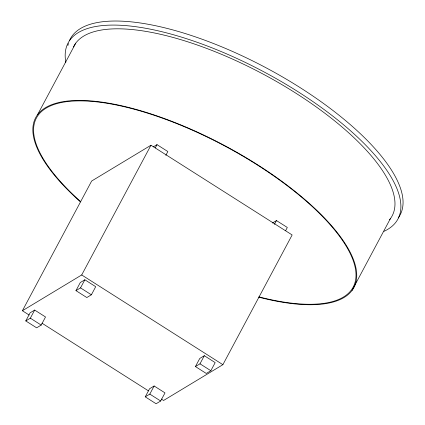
<?xml version="1.0" encoding="UTF-8"?>
<svg xmlns="http://www.w3.org/2000/svg" width="425" height="425" viewBox="0 0 425 425"><rect width="100%" height="100%" fill="white"/><g stroke="black" fill="none" stroke-linecap="round" stroke-linejoin="round"><path stroke-width="0.64" d="M37.506 114.782L75.746 43.164M29.118 315.015L22.397 310.744L91.662 181.023L150.965 145.233L292.15 234.956L222.886 364.677L163.583 400.472L161.341 399.043M25.776 320.928L30.106 312.821L34.669 310.064L45.528 316.97L41.198 325.077L36.64 327.829L25.776 320.928L30.34 318.176L34.669 310.064M22.397 310.744L81.701 274.954L150.965 145.233M75.958 290.642L80.288 282.535L84.851 279.783L95.71 286.684L91.38 294.791L86.817 297.543L75.958 290.642L80.522 287.89L84.851 279.783M155.268 147.895L157 144.654L167.864 151.555L165.84 155.337M145.244 396.849L149.573 388.742L154.137 385.985L164.996 392.891L160.666 400.998L156.102 403.75L145.244 396.849L149.807 394.097L154.137 385.985M195.426 366.562L199.755 358.456L204.313 355.704L215.178 362.605L210.848 370.712L206.284 373.463L195.426 366.562L199.984 363.811L204.313 355.704M274.444 224.357L276.468 220.575L287.327 227.476L285.595 230.717M352.081 290.387L390.32 218.769M153.452 146.795L157 144.654M272.409 223.019L276.468 220.575M81.701 274.954L222.886 364.677M80.522 287.89L91.38 294.791M199.984 363.811L210.848 370.712M42.006 323.207L148.452 390.857M30.34 318.176L41.198 325.077M149.807 394.097L160.666 400.998M80.437 201.896A180.349 64.34 28.1 0 1 95.551 101.336A180.349 64.34 28.1 0 1 334.332 228.969A180.349 64.34 28.1 0 1 258.623 297.133M73.467 46.957A180.349 64.34 28.1 0 1 267.654 76.548A180.349 64.34 28.1 0 1 389.582 219.714M80.729 201.694A179.525 64.042 28.1 0 1 95.96 101.793A179.525 64.042 28.1 0 1 333.476 228.586A179.525 64.042 28.1 0 1 259.069 296.894M65.832 62.342A186.931 66.683 28.1 0 1 263.426 71.602A186.931 66.683 28.1 0 1 383.993 231.322M67.92 45.496A186.931 66.683 28.1 0 1 68.409 43.541M69.535 40.439A186.931 66.683 28.1 0 1 268.765 69.243A186.931 66.683 28.1 0 1 398.225 217.913"/></g></svg>
